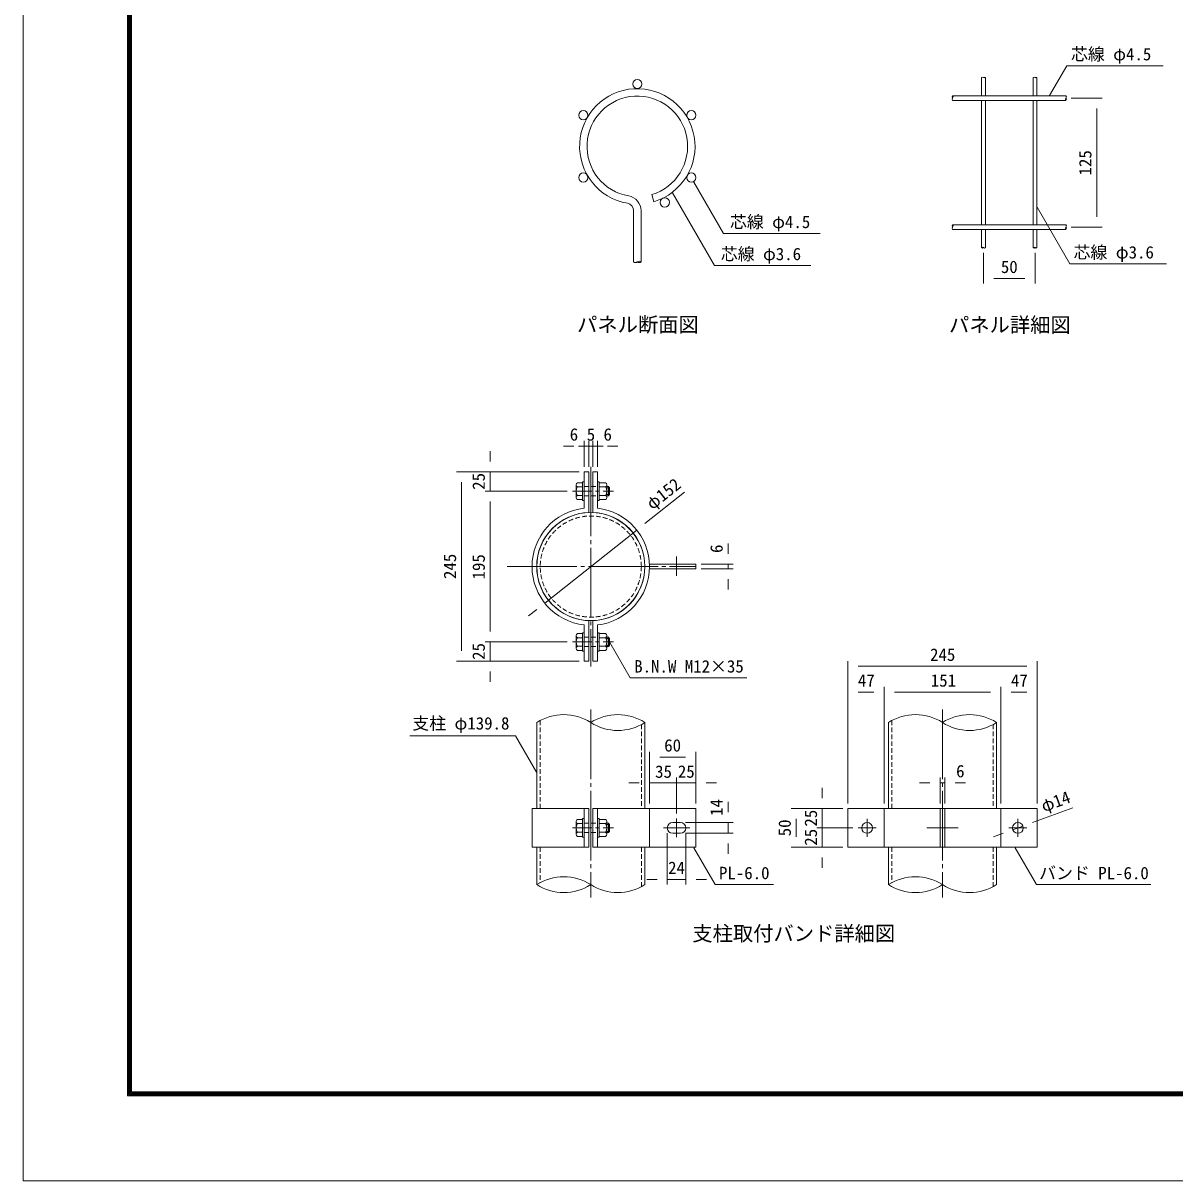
# Model space of a CAD drawing. Units: millimetres, scale not verified, with parts at other scales. Extents: x -6300 to 6300, y -4455 to 4455.
# Drawn here: x -6300 to -1830, y -4455 to 36 of the extents above; entities that cross this region are included whole.
import ezdxf
from ezdxf.enums import TextEntityAlignment as Align

# ---------------------------------------------------------------- set-up
doc = ezdxf.new("R2010")
doc.units = ezdxf.units.MM
doc.header["$LTSCALE"] = 15
for name, pattern in [('CHAIN1', [8, 5, -1, 1, -1]), ('DASHED1', [1.8, 1.2, -0.6]), ('LONG_CHAIN', [21, 18, -1, 1, -1])]:
    doc.linetypes.add(name, pattern=pattern)
for name, color, linetype, lineweight in [('0-0_D-STR-TXT', 7, 'Continuous', 9), ('0-1_D-TTL', 7, 'Continuous', 9), ('0-2_D-TTL-TXT', 7, 'Continuous', 9), ('0-3_D-STR2', 7, 'Continuous', 9), ('0-4_D-STR-DIM', 7, 'Continuous', 9), ('0-5_0', 7, 'Continuous', 9), ('0-7_D-BMK', 2, 'LONG_CHAIN', 9), ('0-8_D-STR3', 3, 'Continuous', 9), ('0-A_GR', 7, 'Continuous', 9), ('0-E_CENTER', 2, 'CHAIN1', 9)]:
    doc.layers.add(name, color=color, linetype=linetype, lineweight=lineweight)
doc.styles.add('ＭＳ ゴシック', font='')
doc.styles.get('ＭＳ ゴシック').set_extended_font_data('MS Gothic')

msp = doc.modelspace()

# ---------------------------------------------------------------- linework, layer by layer
at = {"layer": '0-0_D-STR-TXT'}
for points in [[(-1875.65, -128.94), (-2249.96, -128.94), (-2316.23, -243.73)], [(-3207.28, -779.72), (-3581.59, -779.72), (-3696.91, -579.98)], [(-3242.86, -904.29), (-3617.17, -904.29), (-3780.19, -621.92)], [(-1862.95, -897.77), (-2237.26, -897.77), (-2364.67, -677.08)], [(-3491.34, -2504.07), (-3943.76, -2504.07), (-4023.43, -2366.07)], [(-4799.69, -2728.16), (-4389.21, -2728.16), (-4307.73, -2869.28)], [(-3388.5, -3305.87), (-3614.49, -3305.87), (-3697.31, -3162.42)], [(-1923.63, -3305.87), (-2367, -3305.87), (-2449.82, -3162.42)]]:
    msp.add_lwpolyline(points, dxfattribs=at)
at = {"layer": '0-1_D-TTL', "color": 2}
msp.add_lwpolyline([(-6300.06, 4454.97), (6299.94, 4454.97), (6299.94, -4455.03), (-6300.06, -4455.03)], close=True, dxfattribs=at)
at = {"layer": '0-1_D-TTL'}
for points in [[(-5895.06, 4124.97), (5894.94, 4124.97), (5894.94, -4125.03), (-5895.06, -4125.03)], [(-5891.31, 4121.22), (5891.19, 4121.22), (5891.19, -4121.28), (-5891.31, -4121.28)], [(-5887.56, 4117.47), (5887.44, 4117.47), (5887.44, -4117.53), (-5887.56, -4117.53)], [(-5883.81, 4113.72), (5883.69, 4113.72), (5883.69, -4113.78), (-5883.81, -4113.78)], [(-5880.06, 4109.97), (5879.94, 4109.97), (5879.94, -4110.03), (-5880.06, -4110.03)]]:
    msp.add_lwpolyline(points, close=True, dxfattribs=at)
at = {"layer": '0-3_D-STR2'}
for p, q in [((-2580.07, -174.46), (-2580.07, -245.46)), ((-2565.67, -174.46), (-2565.67, -245.46)), ((-2380.07, -174.46), (-2380.07, -245.46)), ((-2365.67, -174.46), (-2365.67, -245.46)), ((-2692.87, -245.46), (-2252.87, -245.46)), ((-2692.87, -263.46), (-2252.87, -263.46)), ((-2580.07, -263.46), (-2580.07, -745.46)), ((-2565.67, -263.46), (-2565.67, -745.46)), ((-2380.07, -263.46), (-2380.07, -745.46)), ((-2365.67, -263.46), (-2365.67, -745.46)), ((-3860.71, -628.72), (-3852.48, -656.32)), ((-3930.89, -889.92), (-3930.89, -690.74)), ((-3902.09, -889.92), (-3902.09, -690.74)), ((-2692.87, -745.46), (-2252.87, -745.46)), ((-2692.87, -763.46), (-2252.87, -763.46)), ((-2580.07, -763.46), (-2580.07, -834.46)), ((-2565.67, -763.46), (-2565.67, -834.46)), ((-2380.07, -763.46), (-2380.07, -834.46)), ((-2365.67, -763.46), (-2365.67, -834.46))]:
    msp.add_line(p, q, dxfattribs=at)
for centre in [(-3916.49, -199.66), (-4126.06, -320.66), (-3706.91, -320.66), (-4126.06, -562.66), (-3706.91, -562.66), (-3809.95, -658.95)]:
    msp.add_circle(centre, 18, dxfattribs=at)
for centre, radius, start, end in [((-3916.49, -441.66), 224, 286.60421, 260.16066), ((-3916.49, -441.66), 195.2, 286.60421, 260.16066), ((-3959.69, -690.74), 28.8, 0, 80.16066), ((-3959.69, -690.74), 57.6, 0, 80.16066)]:
    msp.add_arc(centre, radius, start, end, dxfattribs=at)
at = {"layer": '0-4_D-STR-DIM'}
for p, q in [((-2232.87, -254.46), (-2112.87, -254.46)), ((-2132.87, -714.46), (-2132.87, -294.46)), ((-2232.87, -754.46), (-2112.87, -754.46)), ((-2572.87, -854.46), (-2572.87, -974.18)), ((-2372.87, -854.46), (-2372.87, -974.18)), ((-2532.87, -954.18), (-2412.87, -954.18)), ((-4162.53, -1604.33), (-4202.53, -1604.33)), ((-4104.53, -1604.33), (-4144.53, -1604.33)), ((-4089.53, -1604.33), (-4129.53, -1604.33)), ((-4122.53, -1684.33), (-4122.53, -1584.33)), ((-4122.53, -1604.33), (-4104.53, -1604.33)), ((-4104.53, -1684.29), (-4104.53, -1584.33)), ((-4104.53, -1684.29), (-4104.53, -1584.33)), ((-4089.53, -1604.33), (-4104.53, -1604.33)), ((-4104.53, -1604.33), (-4064.53, -1604.33)), ((-4089.53, -1684.33), (-4089.53, -1584.33)), ((-4089.53, -1684.29), (-4089.53, -1584.33)), ((-4089.53, -1604.33), (-4049.53, -1604.33)), ((-4071.53, -1604.33), (-4089.53, -1604.33)), ((-4071.53, -1684.33), (-4071.53, -1584.33)), ((-4031.53, -1604.33), (-3991.53, -1604.33)), ((-4487.12, -1664.33), (-4487.12, -1624.33)), ((-4142.53, -1704.33), (-4618.55, -1704.33)), ((-4142.53, -1704.33), (-4507.12, -1704.33)), ((-4487.12, -1779.33), (-4487.12, -1704.33)), ((-4598.55, -2399.33), (-4598.55, -1744.33)), ((-4188.43, -1779.33), (-4507.12, -1779.33)), ((-4188.43, -1779.33), (-4507.12, -1779.33)), ((-3732.84, -1782.52), (-3887.19, -1905.13)), ((-4487.12, -2324.33), (-4487.12, -1819.33)), ((-4487.12, -1819.33), (-4487.12, -1859.33)), ((-4275.56, -2213.65), (-3918.51, -1930.01)), ((-3564.03, -2022.83), (-3564.03, -1982.83)), ((-3669.03, -2062.83), (-3544.03, -2062.83)), ((-3564.03, -2080.83), (-3564.03, -2062.83)), ((-3669.03, -2080.83), (-3544.03, -2080.83)), ((-3564.03, -2120.83), (-3564.03, -2160.83)), ((-4306.88, -2238.53), (-4338.2, -2263.41)), ((-4487.12, -2324.33), (-4487.12, -2284.33)), ((-4188.43, -2364.33), (-4507.12, -2364.33)), ((-4188.43, -2364.33), (-4507.12, -2364.33)), ((-4487.12, -2439.33), (-4487.12, -2364.33)), ((-4142.53, -2439.33), (-4618.55, -2439.33)), ((-4142.53, -2439.33), (-4507.12, -2439.33)), ((-3099.45, -2990.69), (-3099.45, -2438.79)), ((-3059.45, -2458.79), (-2404.45, -2458.79)), ((-2364.45, -2990.69), (-2364.45, -2438.79)), ((-4487.12, -2479.33), (-4487.12, -2519.33)), ((-3099.45, -2990.69), (-3099.45, -2538.79)), ((-3059.45, -2558.79), (-2998.45, -2558.79)), ((-2958.45, -2990.69), (-2958.45, -2538.79)), ((-2958.45, -2990.69), (-2958.45, -2538.79)), ((-2918.45, -2558.79), (-2545.45, -2558.79)), ((-2505.45, -2990.69), (-2505.45, -2538.79)), ((-2505.45, -2990.69), (-2505.45, -2538.79)), ((-2465.45, -2558.79), (-2404.45, -2558.79)), ((-2364.45, -2990.69), (-2364.45, -2538.79)), ((-3869.03, -2990.69), (-3869.03, -2790.69)), ((-3729.03, -2810.69), (-3829.03, -2810.69)), ((-3689.03, -2990.69), (-3689.03, -2790.69)), ((-3909.03, -2910.69), (-3949.03, -2910.69)), ((-3869.03, -2990.69), (-3869.03, -2890.69)), ((-3764.03, -2910.69), (-3869.03, -2910.69)), ((-3764.03, -3029.69), (-3764.03, -2890.65)), ((-3764.03, -3029.69), (-3764.03, -2890.69)), ((-3729.03, -2910.65), (-3764.03, -2910.65)), ((-3764.03, -2910.69), (-3724.03, -2910.69)), ((-3689.03, -2910.65), (-3729.03, -2910.65)), ((-3689.03, -2990.69), (-3689.03, -2890.65)), ((-3649.03, -2910.65), (-3609.03, -2910.65)), ((-2780.95, -2910.65), (-2820.95, -2910.65)), ((-2740.95, -2990.69), (-2740.95, -2890.65)), ((-2740.95, -2910.65), (-2722.95, -2910.65)), ((-2722.95, -2990.69), (-2722.95, -2890.65)), ((-2682.95, -2910.65), (-2642.95, -2910.65)), ((-3199.45, -2970.69), (-3199.45, -2930.69)), ((-3564.03, -3024.69), (-3564.03, -2984.69)), ((-2226.41, -3007.57), (-2382.18, -3064.69)), ((-3119.45, -3010.69), (-3319.45, -3010.69)), ((-3299.45, -3120.69), (-3299.45, -3050.69)), ((-3119.45, -3010.69), (-3219.45, -3010.69)), ((-3199.45, -3010.69), (-3199.45, -3050.69)), ((-3199.45, -3050.69), (-3199.45, -3085.69)), ((-3729.16, -3064.69), (-3544.03, -3064.69)), ((-3564.03, -3106.69), (-3564.03, -3064.69)), ((-3079.45, -3085.69), (-3219.45, -3085.69)), ((-3079.45, -3085.69), (-3219.45, -3085.69)), ((-3199.45, -3120.69), (-3199.45, -3085.69)), ((-2459.17, -3092.92), (-2419.73, -3078.46)), ((-3800.03, -3105.69), (-3800.03, -3305.69)), ((-3729.16, -3106.69), (-3544.03, -3106.69)), ((-3728.03, -3105.69), (-3728.03, -3305.69)), ((-3199.45, -3160.69), (-3199.45, -3120.69)), ((-2496.72, -3106.69), (-2534.27, -3120.46)), ((-3564.03, -3146.69), (-3564.03, -3186.69)), ((-3119.45, -3160.69), (-3319.45, -3160.69)), ((-3119.45, -3160.69), (-3219.45, -3160.69)), ((-3199.45, -3200.69), (-3199.45, -3240.69)), ((-3840.03, -3285.69), (-3880.03, -3285.69)), ((-3800.03, -3285.69), (-3728.03, -3285.69)), ((-3688.03, -3285.69), (-3648.03, -3285.69))]:
    msp.add_line(p, q, dxfattribs=at)
for centre, radius, start, end in [((-2576.47, -178.08), 5.11, 45.18146, 134.81854), ((-2569.27, -178.08), 5.11, 45.18146, 134.81854), ((-2569.27, -170.84), 5.11, 225.18146, 314.81854), ((-2376.47, -178.08), 5.11, 45.18146, 134.81854), ((-2369.27, -178.08), 5.11, 45.18146, 134.81854), ((-2369.27, -170.84), 5.11, 225.18146, 314.81854), ((-2688.34, -249.96), 6.38, 135.18146, 224.81854), ((-2688.34, -258.96), 6.38, 135.18146, 224.81854), ((-2697.4, -249.96), 6.38, 315.18146, 44.81854), ((-2248.34, -258.96), 6.38, 135.18146, 224.81854), ((-2257.4, -249.96), 6.38, 315.18146, 44.81854), ((-2257.4, -258.96), 6.38, 315.18146, 44.81854), ((-2688.34, -749.96), 6.38, 135.18146, 224.81854), ((-2688.34, -758.96), 6.38, 135.18146, 224.81854), ((-2697.4, -749.96), 6.38, 315.18146, 44.81854), ((-2248.34, -758.96), 6.38, 135.18146, 224.81854), ((-2257.4, -749.96), 6.38, 315.18146, 44.81854), ((-2257.4, -758.96), 6.38, 315.18146, 44.81854), ((-2576.47, -838.08), 5.11, 45.18146, 134.81854), ((-2576.47, -830.84), 5.11, 225.18146, 314.81854), ((-2569.27, -830.84), 5.11, 225.18146, 314.81854), ((-2376.47, -838.08), 5.11, 45.18146, 134.81854), ((-2376.47, -830.84), 5.11, 225.18146, 314.81854), ((-2369.27, -830.84), 5.11, 225.18146, 314.81854), ((-3923.69, -880.32), 12, 233.12027, 306.87973), ((-3909.29, -899.52), 12, 53.12027, 126.87973), ((-3909.29, -880.32), 12, 233.12027, 306.87973)]:
    msp.add_arc(centre, radius, start, end, dxfattribs=at)
at = {"layer": '0-5_0'}
for p, q in [((-4122.53, -1845.26), (-4122.53, -1704.33)), ((-4104.53, -1704.33), (-4122.53, -1704.33)), ((-4104.53, -1861.97), (-4104.53, -1704.33)), ((-4089.53, -1861.97), (-4089.53, -1704.33)), ((-4089.53, -1704.33), (-4071.53, -1704.33)), ((-4071.53, -1845.26), (-4071.53, -1704.33)), ((-4148.72, -1746.48), (-4129.43, -1746.48)), ((-4129.43, -1743.33), (-4129.43, -1815.33)), ((-4129.43, -1743.33), (-4122.53, -1743.33)), ((-4071.53, -1743.33), (-4064.63, -1743.33)), ((-4064.63, -1743.33), (-4064.63, -1815.33)), ((-4039.35, -1746.48), (-4064.63, -1746.48)), ((-4153.43, -1754.65), (-4153.43, -1804.02)), ((-4148.72, -1762.82), (-4129.43, -1762.82)), ((-4148.72, -1795.85), (-4129.43, -1795.85)), ((-4039.35, -1762.82), (-4064.63, -1762.82)), ((-4039.35, -1795.85), (-4064.63, -1795.85)), ((-4034.63, -1754.65), (-4034.63, -1804.02)), ((-4034.63, -1761.33), (-4028.93, -1761.33)), ((-4034.63, -1765.83), (-4024.43, -1765.83)), ((-4034.63, -1792.83), (-4024.43, -1792.83)), ((-4028.93, -1761.33), (-4028.93, -1797.33)), ((-4028.93, -1761.33), (-4024.43, -1765.83)), ((-4028.93, -1797.33), (-4024.43, -1792.83)), ((-4024.43, -1765.83), (-4024.43, -1792.83)), ((-4148.72, -1812.18), (-4129.43, -1812.18)), ((-4129.43, -1815.33), (-4122.53, -1815.33)), ((-4071.53, -1815.33), (-4064.63, -1815.33)), ((-4039.35, -1812.18), (-4064.63, -1812.18)), ((-4034.63, -1797.33), (-4028.93, -1797.33)), ((-3869.21, -2080.83), (-3689.03, -2080.83)), ((-4104.53, -2281.7), (-4104.53, -2439.33)), ((-4089.53, -2281.7), (-4089.53, -2439.33)), ((-4148.72, -2331.48), (-4129.43, -2331.48)), ((-4129.43, -2328.33), (-4129.43, -2400.33)), ((-4129.43, -2328.33), (-4122.53, -2328.33)), ((-4122.53, -2298.4), (-4122.53, -2439.33)), ((-4071.53, -2298.4), (-4071.53, -2439.33)), ((-4071.53, -2328.33), (-4064.63, -2328.33)), ((-4064.63, -2328.33), (-4064.63, -2400.33)), ((-4039.35, -2331.48), (-4064.63, -2331.48)), ((-4153.43, -2339.65), (-4153.43, -2389.02)), ((-4148.72, -2347.82), (-4129.43, -2347.82)), ((-4039.35, -2347.82), (-4064.63, -2347.82)), ((-4034.63, -2339.65), (-4034.63, -2389.02)), ((-4034.63, -2346.33), (-4028.93, -2346.33)), ((-4034.63, -2350.83), (-4024.43, -2350.83)), ((-4034.63, -2377.83), (-4024.43, -2377.83)), ((-4028.93, -2346.33), (-4028.93, -2382.33)), ((-4028.93, -2346.33), (-4024.43, -2350.83)), ((-4028.93, -2382.33), (-4024.43, -2377.83)), ((-4024.43, -2350.83), (-4024.43, -2377.83)), ((-4148.72, -2380.85), (-4129.43, -2380.85)), ((-4148.72, -2397.18), (-4129.43, -2397.18)), ((-4129.43, -2400.33), (-4122.53, -2400.33)), ((-4071.53, -2400.33), (-4064.63, -2400.33)), ((-4039.35, -2380.85), (-4064.63, -2380.85)), ((-4039.35, -2397.18), (-4064.63, -2397.18)), ((-4034.63, -2382.33), (-4028.93, -2382.33)), ((-4104.53, -2439.33), (-4122.53, -2439.33)), ((-4089.53, -2439.33), (-4071.53, -2439.33)), ((-4306.73, -2676.86), (-4306.73, -3010.69)), ((-3887.33, -2676.86), (-3887.33, -3010.69)), ((-2941.65, -2676.86), (-2941.65, -3010.69)), ((-2522.25, -2676.86), (-2522.25, -3010.69)), ((-4325.03, -3010.69), (-4325.03, -3160.69)), ((-4325.03, -3010.69), (-4104.53, -3010.69)), ((-4148.72, -3052.84), (-4129.43, -3052.84)), ((-4129.43, -3049.69), (-4129.43, -3121.69)), ((-4129.43, -3049.69), (-4122.53, -3049.69)), ((-4122.53, -3010.69), (-4122.53, -3160.69)), ((-4104.53, -3010.69), (-4104.53, -3160.69)), ((-4089.53, -3010.69), (-3689.03, -3010.69)), ((-4089.53, -3010.69), (-4089.53, -3160.69)), ((-4071.53, -3010.69), (-4071.53, -3160.69)), ((-4071.53, -3049.69), (-4064.63, -3049.69)), ((-4064.63, -3049.69), (-4064.63, -3121.69)), ((-4039.35, -3052.84), (-4064.63, -3052.84)), ((-3869.03, -3010.69), (-3869.03, -3160.69)), ((-3689.03, -3010.69), (-3689.03, -3160.69)), ((-3099.45, -3010.69), (-2364.45, -3010.69)), ((-3099.45, -3010.69), (-3099.45, -3160.69)), ((-2958.45, -3010.69), (-2958.45, -3160.69)), ((-2740.95, -3010.69), (-2740.95, -3160.69)), ((-2722.95, -3010.69), (-2722.95, -3160.69)), ((-2505.45, -3160.69), (-2505.45, -3010.69)), ((-2364.45, -3010.69), (-2364.45, -3160.69)), ((-4153.43, -3061.01), (-4153.43, -3110.37)), ((-4148.72, -3069.18), (-4129.43, -3069.18)), ((-4039.35, -3069.18), (-4064.63, -3069.18)), ((-4034.63, -3061.01), (-4034.63, -3110.37)), ((-4034.63, -3067.69), (-4028.93, -3067.69)), ((-4034.63, -3072.19), (-4024.43, -3072.19)), ((-4028.93, -3067.69), (-4028.93, -3103.69)), ((-4028.93, -3067.69), (-4024.43, -3072.19)), ((-4024.43, -3072.19), (-4024.43, -3099.19)), ((-3779.03, -3064.69), (-3749.03, -3064.69)), ((-4148.72, -3102.2), (-4129.43, -3102.2)), ((-4148.72, -3118.54), (-4129.43, -3118.54)), ((-4129.43, -3121.69), (-4122.53, -3121.69)), ((-4071.53, -3121.69), (-4064.63, -3121.69)), ((-4039.35, -3102.2), (-4064.63, -3102.2)), ((-4039.35, -3118.54), (-4064.63, -3118.54)), ((-4034.63, -3099.19), (-4024.43, -3099.19)), ((-4034.63, -3103.69), (-4028.93, -3103.69)), ((-4028.93, -3103.69), (-4024.43, -3099.19)), ((-3779.03, -3106.69), (-3749.03, -3106.69)), ((-4325.03, -3160.69), (-4104.53, -3160.69)), ((-4306.73, -3160.69), (-4306.73, -3305.87)), ((-4089.53, -3160.69), (-3689.03, -3160.69)), ((-3887.33, -3305.87), (-3887.33, -3160.69)), ((-3099.45, -3160.69), (-2364.45, -3160.69)), ((-2941.65, -3160.69), (-2941.65, -3305.87)), ((-2522.25, -3305.87), (-2522.25, -3160.69))]:
    msp.add_line(p, q, dxfattribs=at)
msp.add_lwpolyline([(-3869.21, -2062.83), (-3689.03, -2062.83), (-3689.03, -2080.83)], dxfattribs=at)
for centre in [(-3024.45, -3085.69), (-2439.45, -3085.69)]:
    msp.add_circle(centre, 21, dxfattribs=at)
for centre, radius, start, end in [((-4144, -1754.65), 9.43, 120, 240), ((-4044.06, -1754.65), 9.43, 300, 60), ((-4122.16, -1779.33), 31.27, 148.12432, 211.87568), ((-4144, -1804.02), 9.43, 120, 240), ((-4065.9, -1779.33), 31.27, 328.12432, 31.87568), ((-4044.06, -1804.02), 9.43, 300, 60), ((-4097.03, -2071.83), 228, 96.42151, 263.57849), ((-4097.03, -2071.83), 210, 92.04671, 267.95329), ((-4097.03, -2071.83), 210, 272.04671, 87.95329), ((-4097.03, -2071.83), 228, 276.42151, 83.57849), ((-4144, -2339.65), 9.43, 120, 240), ((-4044.06, -2339.65), 9.43, 300, 60), ((-4122.16, -2364.33), 31.27, 148.12432, 211.87568), ((-4065.9, -2364.33), 31.27, 328.12432, 31.87568), ((-4144, -2389.02), 9.43, 120, 240), ((-4044.06, -2389.02), 9.43, 300, 60), ((-4201.88, -2839.45), 193.46, 57.18288, 122.81712), ((-3992.18, -2839.45), 193.46, 57.18288, 122.81712), ((-2836.8, -2839.45), 193.46, 57.18288, 122.81712), ((-2627.1, -2839.45), 193.46, 57.18288, 122.81712), ((-3992.18, -2514.27), 193.46, 237.18288, 302.81712), ((-2627.1, -2514.27), 193.46, 237.18288, 302.81712), ((-4144, -3061.01), 9.43, 120, 240), ((-4044.06, -3061.01), 9.43, 300, 60), ((-4122.16, -3085.69), 31.27, 148.12432, 211.87568), ((-4065.9, -3085.69), 31.27, 328.12432, 31.87568), ((-3779.03, -3085.69), 21, 90, 270), ((-3749.03, -3085.69), 21, 270, 90), ((-4144, -3110.37), 9.43, 120, 240), ((-4044.06, -3110.37), 9.43, 300, 60), ((-4201.88, -3468.45), 193.46, 57.18288, 122.81712), ((-2836.8, -3468.45), 193.46, 57.18288, 122.81712), ((-4201.88, -3143.28), 193.46, 237.18288, 302.81712), ((-3992.18, -3143.28), 193.46, 237.18288, 302.81712), ((-2836.8, -3143.28), 193.46, 237.18288, 302.81712), ((-2627.1, -3143.28), 193.46, 237.18288, 302.81712)]:
    msp.add_arc(centre, radius, start, end, dxfattribs=at)
at = {"layer": '0-7_D-BMK'}
for p, q in [((-4097.03, -1684.33), (-4097.03, -2459.33)), ((-4421.11, -2071.83), (-3689.03, -2071.83)), ((-4097.03, -2626.86), (-4097.03, -3355.87)), ((-2731.95, -2626.86), (-2731.95, -3355.87)), ((-3764.03, -3049.69), (-3764.03, -3121.69)), ((-3024.45, -3050.69), (-3024.45, -3120.69)), ((-2439.45, -3050.69), (-2439.45, -3120.69)), ((-3815.03, -3085.69), (-3713.03, -3085.69)), ((-2989.45, -3085.69), (-3059.45, -3085.69)), ((-2670.77, -3085.69), (-2793.12, -3085.69)), ((-2474.45, -3085.69), (-2404.45, -3085.69))]:
    msp.add_line(p, q, dxfattribs=at)
at = {"layer": '0-8_D-STR3', "color": 4, "linetype": 'DASHED1'}
for p, q in [((-4293.23, -2668.91), (-4293.23, -3010.69)), ((-3900.83, -2684.81), (-3900.83, -3010.69)), ((-2928.15, -2668.91), (-2928.15, -3010.69)), ((-2535.75, -2684.81), (-2535.75, -3010.69)), ((-4293.23, -3160.69), (-4293.23, -3297.92)), ((-3900.83, -3313.82), (-3900.83, -3160.69)), ((-2928.15, -3160.69), (-2928.15, -3297.92)), ((-2535.75, -3313.82), (-2535.75, -3160.69))]:
    msp.add_line(p, q, dxfattribs=at)
msp.add_circle((-4097.03, -2071.83), 196.2, dxfattribs=at)
at = {"layer": '0-A_GR', "color": 4, "linetype": 'DASHED1'}
for p, q in [((-4122.53, -1761.33), (-4071.53, -1761.33)), ((-4122.53, -1797.33), (-4071.53, -1797.33)), ((-4122.53, -2346.33), (-4071.53, -2346.33)), ((-4122.53, -2382.33), (-4071.53, -2382.33)), ((-4122.53, -3067.69), (-4071.53, -3067.69)), ((-4122.53, -3103.69), (-4071.53, -3103.69))]:
    msp.add_line(p, q, dxfattribs=at)
at = {"layer": '0-A_GR', "color": 4}
msp.add_circle((-4097.03, -2071.83), 209.7, dxfattribs=at)
at = {"layer": '0-E_CENTER'}
for p, q in [((-4168.43, -1779.33), (-4009.43, -1779.33)), ((-3764.03, -2032.83), (-3764.03, -2110.83)), ((-4168.43, -2364.33), (-4009.43, -2364.33)), ((-4168.43, -3085.69), (-4009.43, -3085.69))]:
    msp.add_line(p, q, dxfattribs=at)

# ---------------------------------------------------------------- texts
at = {"layer": '0-0_D-STR-TXT', "style": 'ＭＳ ゴシック'}
for s, p in [('芯線 φ4.5', (-2233.29, -122.19)), ('芯線 φ4.5', (-3556.87, -772.97)), ('芯線 φ3.6', (-3592.45, -897.54)), ('芯線 φ3.6', (-2223.24, -891.02)), ('B.N.W M12×35', (-3928.4, -2497.32)), ('支柱 φ139.8', (-4789.7, -2718.36)), ('バンド PL-6.0', (-2356.94, -3299.24)), ('PL-6.0', (-3599.5, -3299.12))]:
    msp.add_text(s, height=48.06, dxfattribs=at).set_placement(p, align=Align.BOTTOM_LEFT)
at = {"layer": '0-2_D-TTL-TXT', "style": 'ＭＳ ゴシック'}
for s, p in [('パネル断面図', (-4150.39, -1179.24)), ('パネル詳細図', (-2706.78, -1180.16)), ('支柱取付バンド詳細図', (-3703.05, -3541.51))]:
    msp.add_text(s, height=57.73, dxfattribs=at).set_placement(p, align=Align.BOTTOM_LEFT)
at = {"layer": '0-4_D-STR-DIM', "style": 'ＭＳ ゴシック'}
for s, rotation, p in [('125', 90, (-2139.62, -554.46)), ('25', 90, (-4493.86, -1773.93)), ('φ152', 38.463, (-3849.3, -1865.46)), ('6', 90, (-3570.78, -2019.06)), ('245', 90, (-4605.3, -2120.18)), ('195', 90, (-4493.86, -2121.83)), ('25', 90, (-4493.86, -2433.93)), ('φ14', 20.139, (-2333.75, -3038.94)), ('14', 90, (-3570.78, -3039.22)), ('25', 90, (-3204.67, -3080.75)), ('50', 90, (-3306.2, -3118.32)), ('25', 90, (-3204.67, -3154.83))]:
    msp.add_text(s, height=48.06, rotation=rotation, dxfattribs=at).set_placement(p, align=Align.BOTTOM_LEFT)
for s, p in [('50', (-2505.5, -947.43)), ('6', (-4178.76, -1597.59)), ('5', (-4112.76, -1597.59)), ('6', (-4047.76, -1597.59)), ('245', (-2780.3, -2452.04)), ('47', (-3060.3, -2552.04)), ('151', (-2777.52, -2552.04)), ('47', (-2466.3, -2552.04)), ('60', (-3812.03, -2803.94)), ('35', (-3847.4, -2905.79)), ('25', (-3759.09, -2905.43)), ('6', (-2679.17, -2903.9)), ('24', (-3796.91, -3278.94))]:
    msp.add_text(s, height=48.06, dxfattribs=at).set_placement(p, align=Align.BOTTOM_LEFT)

doc.saveas('drawing.dxf')
